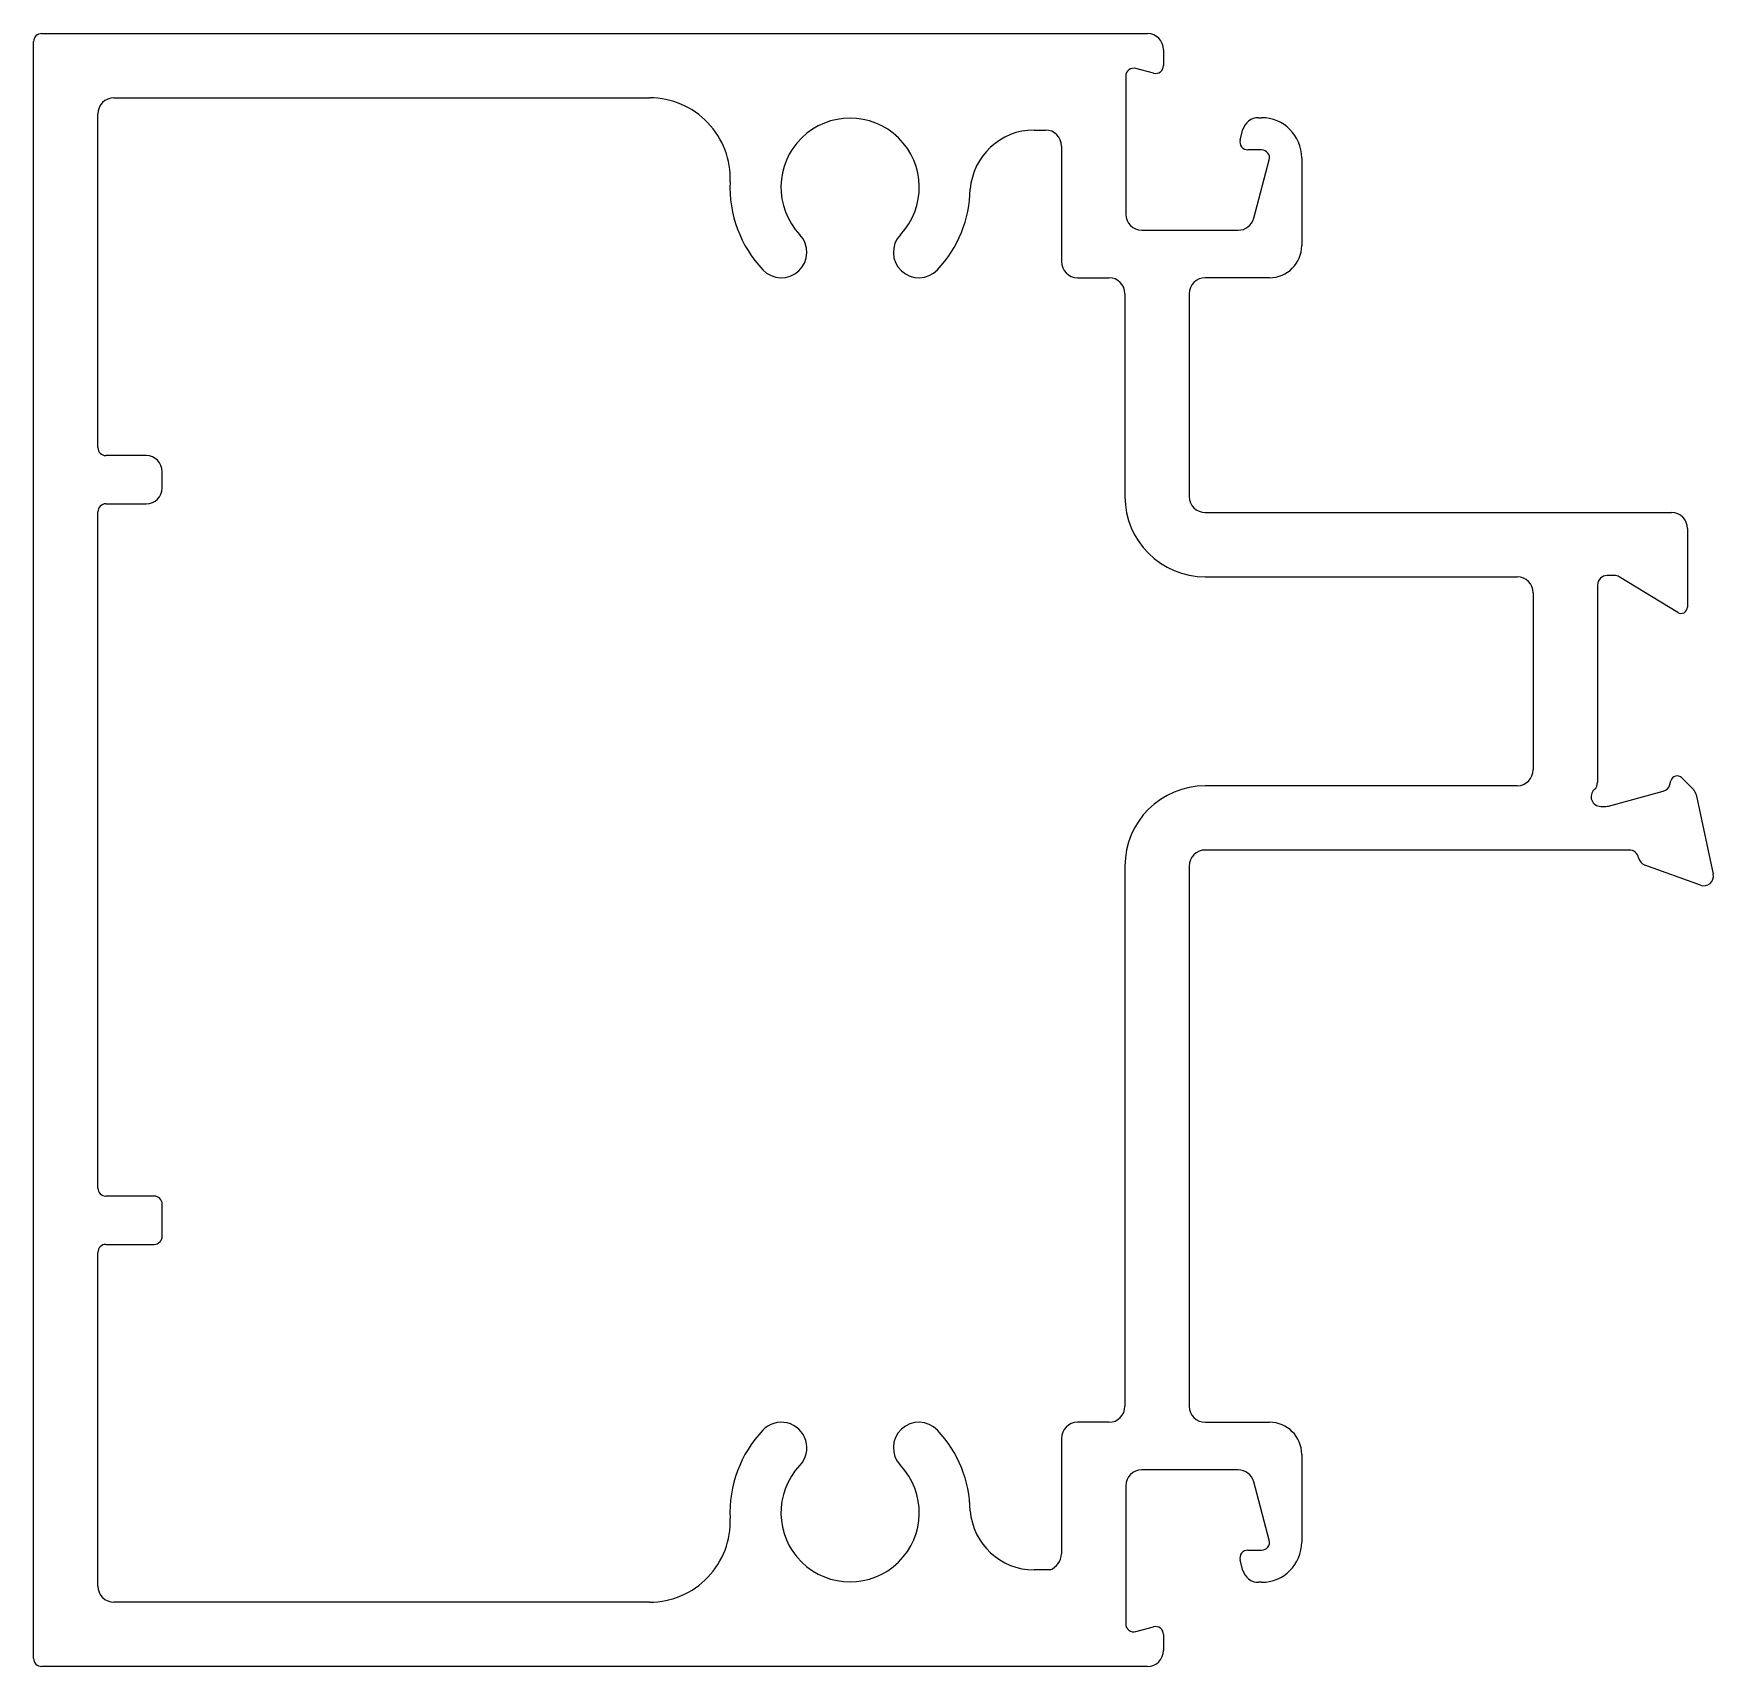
# Model space of a CAD drawing. Extents: x -15.5 to 36.8, y 3.3 to 54.1.
import ezdxf

# ---------------------------------------------------------------- set-up
doc = ezdxf.new("R2010")
doc.units = 0
doc.layers.add('PROFILE', color=1, linetype='CONTINUOUS')

msp = doc.modelspace()

# ---------------------------------------------------------------- linework, layer by layer
at = {"layer": 'PROFILE', "color": 7}
for p, q in [((-15.502, 3.544), (-15.502, 53.844)), ((-15.252, 54.094), (19.148, 54.094)), ((19.648, 53.594), (19.648, 53.106)), ((19.333, 52.864), (18.789, 53.01)), ((18.474, 52.768), (18.474, 48.477)), ((-13.002, 52.094), (3.667, 52.094)), ((-13.502, 41.214), (-13.502, 51.594)), ((22.6, 51.477), (22.698, 51.477)), ((15.622, 51.094), (15.974, 51.094)), ((22.032, 50.792), (22.117, 51.107)), ((16.474, 50.594), (16.474, 47)), ((22.698, 50.477), (22.274, 50.477)), ((23.948, 50.227), (23.948, 47.5)), ((22.453, 48.348), (22.939, 50.163)), ((18.974, 47.977), (21.97, 47.977)), ((16.974, 46.5), (17.948, 46.5)), ((18.448, 46), (18.448, 39.693)), ((20.448, 46), (20.448, 39.693)), ((22.948, 46.5), (20.948, 46.5)), ((-12.002, 40.964), (-13.252, 40.964)), ((-11.502, 39.964), (-11.502, 40.464)), ((-13.502, 18.175), (-13.502, 39.214)), ((-13.252, 39.464), (-12.002, 39.464)), ((20.948, 39.193), (35.449, 39.193)), ((35.949, 38.693), (35.949, 36.252)), ((20.948, 37.193), (30.649, 37.193)), ((33.67, 37.235), (33.449, 37.235)), ((35.644, 36.081), (33.826, 37.191)), ((31.149, 36.693), (31.149, 31.194)), ((33.149, 36.935), (33.149, 30.799)), ((35.403, 30.735), (35.434, 30.848)), ((35.768, 30.938), (36.14, 30.568)), ((30.649, 30.694), (20.948, 30.694)), ((33.488, 30.063), (35.192, 30.522)), ((36.221, 30.418), (36.747, 27.943)), ((33.25, 30.052), (33.41, 30.052)), ((34.13, 28.694), (20.948, 28.694)), ((36.352, 27.599), (34.618, 28.227)), ((18.448, 28.194), (18.448, 11.389)), ((20.448, 28.194), (20.448, 11.389)), ((-11.752, 17.925), (-13.252, 17.925)), ((-11.502, 16.675), (-11.502, 17.675)), ((-13.252, 16.425), (-11.752, 16.425)), ((-13.502, 5.794), (-13.502, 16.175)), ((17.948, 10.889), (16.974, 10.889)), ((20.948, 10.889), (22.948, 10.889)), ((16.474, 10.389), (16.474, 6.794)), ((21.97, 9.411), (18.974, 9.411)), ((23.948, 9.889), (23.948, 7.161)), ((18.474, 8.911), (18.474, 4.62)), ((22.939, 7.226), (22.453, 9.041)), ((22.274, 6.911), (22.698, 6.911)), ((16.121, 6.294), (15.622, 6.294)), ((22.117, 6.282), (22.032, 6.596)), ((22.698, 5.911), (22.6, 5.911)), ((3.667, 5.294), (-13.002, 5.294)), ((18.789, 4.379), (19.333, 4.524)), ((19.648, 4.283), (19.648, 3.794)), ((19.148, 3.294), (-15.252, 3.294))]:
    msp.add_line(p, q, dxfattribs=at)
for centre, radius, start, end in [((-15.252, 53.844), 0.25, 90, 180), ((19.148, 53.594), 0.5, 0, 90), ((18.724, 52.768), 0.25, 75, 180), ((19.398, 53.106), 0.25, 255, 360), ((-13.002, 51.594), 0.5, 90, 180), ((3.667, 49.594), 2.5, 357.4282, 90), ((9.898, 49.314), 2.15, 316.6427, 223.3573), ((22.6, 50.977), 0.5, 90, 165), ((22.698, 50.227), 1.25, 0, 90), ((15.627, 49.096), 1.998, 90.144, 175.5955), ((15.974, 50.594), 0.5, 0, 90), ((22.274, 50.727), 0.25, 165, 270), ((22.698, 50.227), 0.25, 345, 90), ((9.898, 49.314), 3.737, 177.4282, 223.3573), ((9.898, 49.314), 3.737, 316.6427, 359.0061), ((18.974, 48.477), 0.5, 180, 270), ((21.97, 48.477), 0.5, 270, 345), ((7.758, 47.293), 0.794, 223.3573, 43.3573), ((12.038, 47.293), 0.794, 136.6427, 316.6427), ((22.948, 47.5), 1, 270, 360), ((16.974, 47), 0.5, 180, 270), ((17.948, 46), 0.5, 360, 90), ((20.948, 46), 0.5, 90, 180), ((-13.252, 41.214), 0.25, 180, 270), ((-12.002, 40.464), 0.5, 0, 90), ((-12.002, 39.964), 0.5, 270, 0), ((-13.252, 39.214), 0.25, 90, 180), ((20.948, 39.693), 2.5, 180, 270), ((20.948, 39.693), 0.5, 180, 270), ((35.449, 38.693), 0.5, 0, 90), ((30.649, 36.693), 0.5, 0, 90), ((33.449, 36.935), 0.3, 90, 180), ((33.67, 36.935), 0.3, 58.6, 90), ((35.749, 36.252), 0.2, 238.6, 360), ((30.649, 31.194), 0.5, 270, 0), ((35.627, 30.797), 0.2, 45.0969, 165.0969), ((20.948, 28.194), 2.5, 90, 180), ((33.249, 30.352), 0.3, 131.9073, 270.0969), ((32.849, 30.799), 0.3, 311.9073, 0.0969), ((35.113, 30.812), 0.3, 285.0969, 345.0969), ((35.928, 30.355), 0.3, 12, 45.0969), ((33.41, 30.352), 0.3, 270.0969, 285.0969), ((20.948, 28.194), 0.5, 90, 180), ((34.131, 28.394), 0.3, 11.0012, 90.0969), ((34.72, 28.509), 0.3, 191.0012, 250.0969), ((36.454, 27.881), 0.3, 250.0969, 12), ((-13.252, 18.175), 0.25, 180, 270), ((-11.752, 17.675), 0.25, 0, 90), ((-13.252, 16.175), 0.25, 90, 180), ((-11.752, 16.675), 0.25, 270, 0), ((17.948, 11.389), 0.5, 270, 0), ((20.948, 11.389), 0.5, 180, 270), ((9.898, 8.074), 3.737, 136.6427, 182.5718), ((7.758, 10.095), 0.794, 316.6427, 136.6427), ((12.038, 10.095), 0.794, 43.3573, 223.3573), ((9.898, 8.074), 3.737, 0.9939, 43.3573), ((16.974, 10.389), 0.5, 90, 180), ((22.948, 9.889), 1, 360, 90), ((9.898, 8.074), 2.15, 136.6427, 43.3573), ((18.974, 8.911), 0.5, 90, 180), ((21.97, 8.911), 0.5, 15, 90), ((3.667, 7.794), 2.5, 270, 2.5718), ((15.627, 8.293), 1.998, 184.4109, 269.8497), ((15.901, 6.825), 0.574, 292.508, 356.9691), ((22.274, 6.661), 0.25, 90, 195), ((22.698, 7.161), 0.25, 270, 15), ((22.698, 7.161), 1.25, 270, 360), ((22.6, 6.411), 0.5, 195, 270), ((-13.002, 5.794), 0.5, 180, 270), ((18.724, 4.62), 0.25, 180, 285), ((19.398, 4.283), 0.25, 360, 105), ((19.148, 3.794), 0.5, 270, 0), ((-15.252, 3.544), 0.25, 180, 270)]:
    msp.add_arc(centre, radius, start, end, dxfattribs=at)

doc.saveas('drawing.dxf')
